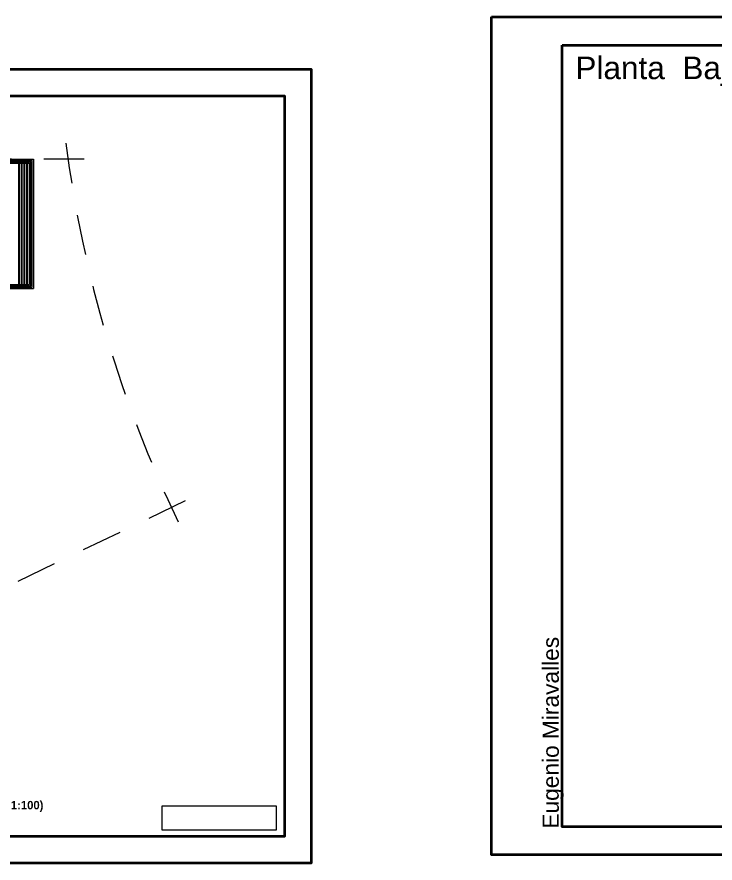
# Model space of a CAD drawing. Header units: millimetres. Extents: x 110427 to 125914, y 76277 to 76441.
# Drawn here: x 114057.59 to 114083.5, y 76318.71 to 76350.13 of the extents above; entities that cross this region are included whole.
import ezdxf

# ---------------------------------------------------------------- set-up
doc = ezdxf.new("R2010")
doc.units = ezdxf.units.MM
doc.linetypes.add('JIS_02_0.7', pattern=[1.35, 0.75, -0.6])
for name, color, linetype, lineweight in [('02_CIVIL_EXIST', 250, 'Continuous', 30), ('06_CIVIL VISTAS GRUESA', 244, 'Continuous', 13), ('07_CIVIL VISTAS MEDIA', 143, 'Continuous', 9), ('08_CIVIL VISTAS FINO', 251, 'Continuous', 5), ('09_CIVIL PROYECCIONES', 230, 'JIS_02_0.7', 5), ('11_HATCH', 8, 'Continuous', 9), ('12_TEXTOS', 4, 'Continuous', 40)]:
    doc.layers.add(name, color=color, linetype=linetype, lineweight=lineweight)
doc.layers.add('14_TEXTOS', color=4, linetype='Continuous')
doc.styles.add('JDS1', font='GOTHICB.TTF')
doc.styles.add('Swis721 BT', font='swiss.ttf')
picture_1 = doc.add_image_def('image1.png', size_in_pixel=(2031, 433))

msp = doc.modelspace()

# ---------------------------------------------------------------- hatches: boundary and pattern name
at = {"layer": '11_HATCH'}
h = msp.add_hatch(color=140, dxfattribs=at)
h.dxf.hatch_style = 1
h.paths.add_polyline_path([(114036.066, 76344.797), (114058.156, 76344.797), (114058.156, 76340.097), (114049.878, 76340.097), (114049.854, 76340.147), (114058.106, 76340.147), (114058.106, 76344.747), (114036.116, 76344.747), (114036.116, 76338.547), (114042.744, 76338.547), (114042.768, 76338.497), (114036.066, 76338.497)])

# ---------------------------------------------------------------- linework, layer by layer
at = {"layer": '02_CIVIL_EXIST', "lineweight": 40}
for points in [[(114075.204, 76350.133), (114119.217, 76350.133), (114119.217, 76319.01), (114075.204, 76319.01)], [(114077.823, 76349.085), (114118.169, 76349.085), (114118.169, 76320.057), (114077.823, 76320.057)], [(114026.816, 76348.191), (114068.513, 76348.191), (114068.513, 76318.705), (114026.816, 76318.705)], [(114029.298, 76347.198), (114067.52, 76347.198), (114067.52, 76319.698), (114029.298, 76319.698)]]:
    msp.add_lwpolyline(points, close=True, dxfattribs=at)
at = {"layer": '07_CIVIL VISTAS MEDIA'}
for p, q in [((114036.016, 76344.847), (114058.206, 76344.847)), ((114058.206, 76344.847), (114058.206, 76340.047)), ((114036.166, 76344.697), (114058.056, 76344.697)), ((114058.056, 76344.697), (114058.056, 76340.197)), ((114049.831, 76340.197), (114058.056, 76340.197)), ((114049.901, 76340.047), (114058.206, 76340.047))]:
    msp.add_line(p, q, dxfattribs=at)
at = {"layer": '08_CIVIL VISTAS FINO'}
for p, q in [((114036.066, 76344.797), (114058.156, 76344.797)), ((114036.116, 76344.747), (114058.106, 76344.747)), ((114058.106, 76340.147), (114058.106, 76344.747)), ((114058.156, 76340.097), (114058.156, 76344.797)), ((114057.641, 76344.697), (114057.641, 76340.197)), ((114057.666, 76344.697), (114057.666, 76340.197)), ((114057.741, 76344.697), (114057.741, 76340.197)), ((114057.766, 76344.697), (114057.766, 76340.197)), ((114057.841, 76344.697), (114057.841, 76340.197)), ((114057.866, 76344.697), (114057.866, 76340.197)), ((114057.941, 76344.697), (114057.941, 76340.197)), ((114057.966, 76344.697), (114057.966, 76340.197)), ((114058.041, 76344.697), (114058.041, 76340.197)), ((114049.854, 76340.147), (114058.106, 76340.147)), ((114049.878, 76340.097), (114058.156, 76340.097))]:
    msp.add_line(p, q, dxfattribs=at)
at = {"layer": '09_CIVIL PROYECCIONES', "ltscale": 2}
for p, q in [((114060.081, 76344.847), (114034.693, 76344.847)), ((114040.597, 76320.988), (114063.858, 76332.177))]:
    msp.add_line(p, q, dxfattribs=at)
msp.add_arc((114104.597, 76351.2), 45.561, 187.2614, 205.793, dxfattribs=at)

# ---------------------------------------------------------------- texts
at = {"layer": '12_TEXTOS', "color": 18, "insert": (114078.315, 76348.66), "char_height": 0.83834, "attachment_point": 1, "style": 'Swis721 BT'}
msp.add_mtext_dynamic_manual_height_columns('Planta  Baja', width=11.37319, gutter_width=10, heights=[0], dxfattribs=at)
at = {"layer": '12_TEXTOS', "color": 18, "insert": (114077.096, 76319.984), "char_height": 0.6036, "attachment_point": 1, "rotation": 90, "style": 'Swis721 BT'}
msp.add_mtext_dynamic_manual_height_columns('Eugenio Miravalles', width=10.15474, gutter_width=10, heights=[0], dxfattribs=at)
at = {"layer": '14_TEXTOS', "insert": (114051.555, 76320.607), "char_height": 0.5, "width": 9.59338, "attachment_point": 7, "style": 'JDS1'}
msp.add_mtext('{\\H1.25x;Planta Alta \\H0.5x;(Esc.: 1:100)}', dxfattribs=at)

# ---------------------------------------------------------------- pictures from other files: only their frames are drawn
at = {"layer": '06_CIVIL VISTAS GRUESA'}
image = msp.add_image(picture_1, insert=(114062.973, 76319.931), size_in_units=(4.233, 0.903), rotation=0, dxfattribs=at)
image.dxf.flags = 15

doc.saveas('drawing.dxf')
